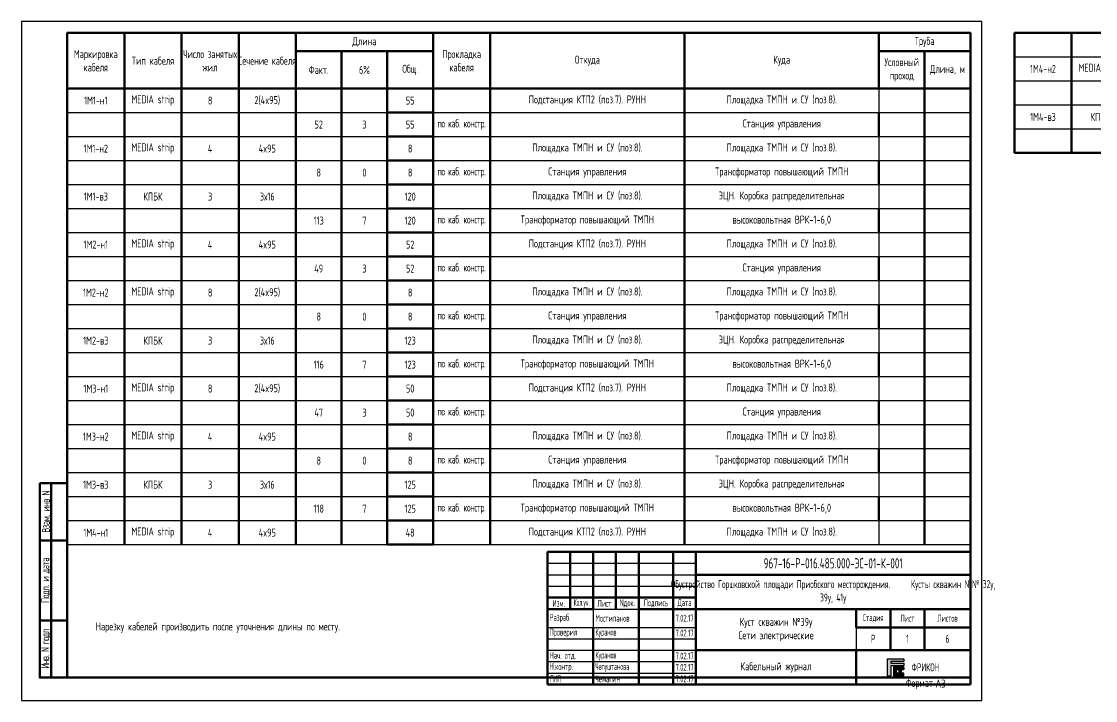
# Model space of a CAD drawing. Header units: millimetres. Extents: x 434 to 39884, y 282 to 36742.
# Drawn here: x 38570.5 to 39040.2, y 36437.1 to 36734.1 of the extents above; entities that cross this region are included whole.
import ezdxf
from ezdxf.enums import TextEntityAlignment as Align

# ---------------------------------------------------------------- set-up
doc = ezdxf.new("R2010")
doc.units = ezdxf.units.MM
doc.layers.get('0').update_dxf_attribs({"lineweight": 25})
doc.layers.add('ЭТ-Оформление', color=7, linetype='Continuous')
doc.layers.add('ЭТ-Формат и штамп', color=7, linetype='Continuous')
doc.styles.add('Фрикон', font='cs_gost2304.shx', dxfattribs={"width": 0.8})
doc.styles.add('Фрикон_штамп', font='cs_gost2304a.shx', dxfattribs={"width": 0.7, "height": 3})
doc.styles.add('Фрикон_штамп_сж', font='cs_gost2304.shx', dxfattribs={"width": 0.65, "height": 3})
doc.styles.add('Фрикон_штамп_сж2', font='cs_gost2304.shx', dxfattribs={"width": 0.6, "height": 3})

# ---------------------------------------------------------------- blocks, each defined once
blk = doc.blocks.new('*U8')
at = {"layer": 'ЭТ-Формат и штамп'}
blk.add_lwpolyline([(-415, -10), (5, -10), (5, 287), (-415, 287)], close=True, dxfattribs=at)
at = {"layer": 'ЭТ-Формат и штамп', "lineweight": 60}
for points in [[(-395, 0), (0, 0), (0, 282), (-395, 282)], [(-407, 85), (-407, 0), (-395, 0), (-395, 85)]]:
    blk.add_lwpolyline(points, close=True, dxfattribs=at)
for points in [[(-402, 0), (-402, 85)], [(-407, 60), (-395, 60)], [(-407, 25), (-395, 25)]]:
    blk.add_lwpolyline(points, dxfattribs=at)
at = {"layer": 'ЭТ-Формат и штамп', "char_height": 3.5, "attachment_point": 5, "rotation": 90, "style": 'Фрикон'}
for s, insert, width in [('{\\T0.9;Взам. инв N}', (-404.33, 72.5), 25), ('{\\T0.9;Подп. и дата}', (-404.33, 42.5), 35), ('{\\T0.85;Инв. N подл}', (-404.35, 12.5), 25)]:
    blk.add_mtext(s, dxfattribs=dict(at, insert=insert, width=width))
at = {"layer": 'ЭТ-Формат и штамп', "insert": (-16.33, -2.81), "char_height": 3.5, "width": 27.439, "attachment_point": 6, "style": 'Фрикон'}
blk.add_mtext('Формат', dxfattribs=at)
at = {"layer": 'ЭТ-Формат и штамп', "style": 'Фрикон', "flags": 8}
blk.add_attdef('FORMAT', text='', height=3.5, dxfattribs=at).set_placement((-15.27, -2.6), align=Align.MIDDLE_LEFT)
blk = doc.blocks.new('*T9')
at = {"layer": 'ЭТ-Оформление', "color": 0, "linetype": 'ByBlock', "lineweight": 50, "transparency": 16777216}
for p, q in [((0, 0), (395, 0)), ((0, 0), (0, -223.83)), ((25, 0), (25, -223.83)), ((50, 0), (50, -223.83)), ((75, 0), (75, -223.83)), ((100, 0), (100, -223.83)), ((160, 0), (160, -223.83)), ((185, 0), (185, -223.83)), ((270, 0), (270, -223.83)), ((355, 0), (355, -24.33)), ((395, 0), (395, -223.83)), ((414.25, 0), (414.25, -52.5)), ((439.25, 0), (439.25, -52.5)), ((464.25, 0), (464.25, -52.5)), ((489.25, 0), (489.25, -52.5)), ((514.25, 0), (514.25, -52.5)), ((534.25, 0), (534.25, -52.5)), ((554.25, 0), (574.25, 0)), ((554.25, 0), (554.25, -52.5)), ((574.25, 0), (574.25, -52.5)), ((599.25, 0), (599.25, -52.5)), ((684.25, 0), (684.25, -52.5)), ((769.25, 0), (769.25, -10.5)), ((789.25, 0), (789.25, -52.5)), ((809.25, 0), (809.25, -52.5)), ((100, -8), (160, -8)), ((120, -8), (120, -223.83)), ((140, -8), (140, -223.83)), ((355, -8), (395, -8)), ((375, -8), (375, -223.83)), ((554.25, -10.5), (574.25, -10.5)), ((554.25, -21), (574.25, -21)), ((769.25, -21), (769.25, -31.5)), ((0, -24.33), (395, -24.33)), ((554.25, -31.5), (574.25, -31.5)), ((140, -34.83), (160, -34.83)), ((355, -34.83), (355, -45.33)), ((554.25, -42), (574.25, -42)), ((769.25, -42), (769.25, -52.5)), ((140, -45.33), (160, -45.33)), ((140, -55.83), (160, -55.83)), ((355, -55.83), (355, -66.33)), ((414.25, -52.5), (554.25, -52.5)), ((554.25, -52.5), (574.25, -52.5)), ((574.25, -52.5), (809.25, -52.5)), ((140, -66.33), (160, -66.33)), ((140, -76.83), (160, -76.83)), ((355, -76.83), (355, -87.33)), ((140, -87.33), (160, -87.33)), ((140, -97.83), (160, -97.83)), ((355, -97.83), (355, -108.33)), ((140, -108.33), (160, -108.33)), ((140, -118.83), (160, -118.83)), ((355, -118.83), (355, -129.33)), ((140, -129.33), (160, -129.33)), ((140, -139.83), (160, -139.83)), ((355, -139.83), (355, -150.33)), ((140, -150.33), (160, -150.33)), ((140, -160.83), (160, -160.83)), ((355, -160.83), (355, -171.33)), ((140, -171.33), (160, -171.33)), ((140, -181.83), (160, -181.83)), ((355, -181.83), (355, -192.33)), ((140, -192.33), (160, -192.33)), ((140, -202.83), (160, -202.83)), ((355, -202.83), (355, -213.33)), ((140, -213.33), (160, -213.33)), ((140, -223.83), (160, -223.83))]:
    blk.add_line(p, q, dxfattribs=at)
at = {"layer": 'ЭТ-Оформление', "color": 0, "linetype": 'ByBlock', "lineweight": -2, "transparency": 16777216}
for p, q in [((414.25, 0), (554.25, 0)), ((574.25, 0), (809.25, 0)), ((414.25, -10.5), (554.25, -10.5)), ((574.25, -10.5), (809.25, -10.5)), ((769.25, -10.5), (769.25, -21)), ((414.25, -21), (554.25, -21)), ((574.25, -21), (809.25, -21)), ((355, -24.33), (355, -34.83)), ((414.25, -31.5), (554.25, -31.5)), ((574.25, -31.5), (809.25, -31.5)), ((769.25, -31.5), (769.25, -42)), ((0, -34.83), (140, -34.83)), ((160, -34.83), (395, -34.83)), ((414.25, -42), (554.25, -42)), ((574.25, -42), (809.25, -42)), ((0, -45.33), (140, -45.33)), ((160, -45.33), (395, -45.33)), ((355, -45.33), (355, -55.83)), ((0, -55.83), (140, -55.83)), ((160, -55.83), (395, -55.83)), ((0, -66.33), (140, -66.33)), ((160, -66.33), (395, -66.33)), ((355, -66.33), (355, -76.83)), ((0, -76.83), (140, -76.83)), ((160, -76.83), (395, -76.83)), ((0, -87.33), (140, -87.33)), ((160, -87.33), (395, -87.33)), ((355, -87.33), (355, -97.83)), ((0, -97.83), (140, -97.83)), ((160, -97.83), (395, -97.83)), ((0, -108.33), (140, -108.33)), ((160, -108.33), (395, -108.33)), ((355, -108.33), (355, -118.83)), ((0, -118.83), (140, -118.83)), ((160, -118.83), (395, -118.83)), ((0, -129.33), (140, -129.33)), ((160, -129.33), (395, -129.33)), ((355, -129.33), (355, -139.83)), ((0, -139.83), (140, -139.83)), ((160, -139.83), (395, -139.83)), ((0, -150.33), (140, -150.33)), ((160, -150.33), (395, -150.33)), ((355, -150.33), (355, -160.83)), ((0, -160.83), (140, -160.83)), ((160, -160.83), (395, -160.83)), ((0, -171.33), (140, -171.33)), ((160, -171.33), (395, -171.33)), ((355, -171.33), (355, -181.83)), ((0, -181.83), (140, -181.83)), ((160, -181.83), (395, -181.83)), ((0, -192.33), (140, -192.33)), ((160, -192.33), (395, -192.33)), ((355, -192.33), (355, -202.83)), ((0, -202.83), (140, -202.83)), ((160, -202.83), (395, -202.83)), ((0, -213.33), (140, -213.33)), ((160, -213.33), (395, -213.33)), ((355, -213.33), (355, -223.83)), ((0, -223.83), (140, -223.83)), ((160, -223.83), (395, -223.83))]:
    blk.add_line(p, q, dxfattribs=at)
at = {"layer": 'ЭТ-Оформление', "color": 0, "transparency": 16777216, "char_height": 3.5, "attachment_point": 5, "style": 'Фрикон'}
for s, insert, width in [('Длина', (130, -4), 58), ('Труба', (375, -4), 38), ('45', (524.25, -5.25), 18), ('3', (544.25, -5.25), 18), ('48', (564.25, -5.25), 16), ('{\\W0.7;\\T0.95;по каб. констр.}', (586.75, -5.25), 23), ('{\\Fcs_gost2304a|c204;\\W0.9;\\C7;Станция управления}', (726.75, -5.25), 83), ('Маркировка кабеля', (12.5, -12.17), 23), ('Число занятых  жил', (62.5, -12.17), 23), ('Прокладка кабеля', (172.5, -12.17), 23), ('Тип кабеля', (37.5, -12.17), 23), ('Сечение кабеля', (87.5, -12.17), 23), ('Общ.', (150, -16.17), 18), ('Откуда', (227.5, -12.17), 83), ('Куда', (312.5, -12.17), 83), ('Условный проход', (365, -16.17), 18), ('Длина, м', (385, -16.17), 18), ('1М4-н2', (426.75, -15.75), 23), ('MEDIA strip', (451.75, -15.75), 23), ('4', (476.75, -15.75), 23), ('4x95', (501.75, -15.75), 23), ('8', (564.25, -15.75), 16), ('{\\Fcs_gost2304a|c204;\\W0.9;\\C7;Площадка ТМПН и СУ (поз.8).}', (641.75, -15.75), 83), ('{\\Fcs_gost2304a|c204;\\W0.9;\\C7;Площадка ТМПН и СУ (поз.8).}', (726.75, -15.75), 83), ('Факт.', (110, -16.17), 18), ('6%', (130, -16.17), 18), ('1М1-н1', (12.5, -29.58), 23), ('MEDIA strip', (37.5, -29.58), 23), ('8', (62.5, -29.58), 23), ('2(4x95)', (87.5, -29.58), 23), ('55', (150, -29.58), 16), ('{\\Fcs_gost2304a|c204;\\W0.9;\\C7;Подстанция КТП2 (поз.7). \\C256;РУНН}', (227.5, -29.58), 83), ('{\\Fcs_gost2304a|c204;\\W0.9;\\C7;Площадка ТМПН и СУ (поз.8).}', (312.5, -29.58), 83), ('8', (524.25, -26.25), 18), ('0', (544.25, -26.25), 18), ('8', (564.25, -26.25), 16), ('{\\W0.7;\\T0.95;по каб. констр.}', (586.75, -26.25), 23), ('{\\Fcs_gost2304a|c204;\\W0.9;\\C7;Станция управления}', (641.75, -26.25), 83), ('{\\Fcs_gost2304a|c204;\\W0.9;\\C7;Трансформатор повышающий ТМПН}', (726.75, -26.25), 83), ('1М4-в3', (426.75, -36.75), 23), ('КПБК', (451.75, -36.75), 23), ('3', (476.75, -36.75), 23), ('3х16', (501.75, -36.75), 23), ('129', (564.25, -36.75), 16), ('{\\Fcs_gost2304a|c204;\\W0.9;\\C7;Площадка ТМПН и СУ (поз.8).}', (641.75, -36.75), 83), ('{\\Fcs_gost2304a|c204;\\W0.9;\\C7;ЭЦН. Коробка распределительная}', (726.75, -36.75), 83), ('52', (110, -40.08), 18), ('3', (130, -40.08), 18), ('55', (150, -40.08), 16), ('{\\W0.7;\\T0.95;по каб. констр.}', (172.5, -40.08), 23), ('{\\Fcs_gost2304a|c204;\\W0.9;\\C7;Станция управления}', (312.5, -40.08), 83), ('122', (524.25, -47.25), 18), ('7', (544.25, -47.25), 18), ('129', (564.25, -47.25), 16), ('{\\W0.7;\\T0.95;по каб. констр.}', (586.75, -47.25), 23), ('{\\Fcs_gost2304a|c204;\\W0.9;\\C7;Трансформатор повышающий ТМПН}', (641.75, -47.25), 83), ('{\\Fcs_gost2304a|c204;\\W0.9;\\C7;высоковольтная ВРК-1-6,0}', (726.75, -47.25), 83), ('1М1-н2', (12.5, -50.58), 23), ('MEDIA strip', (37.5, -50.58), 23), ('4', (62.5, -50.58), 23), ('4x95', (87.5, -50.58), 23), ('8', (150, -50.58), 16), ('{\\Fcs_gost2304a|c204;\\W0.9;\\C7;Площадка ТМПН и СУ (поз.8).}', (227.5, -50.58), 83), ('{\\Fcs_gost2304a|c204;\\W0.9;\\C7;Площадка ТМПН и СУ (поз.8).}', (312.5, -50.58), 83), ('8', (110, -61.08), 18), ('0', (130, -61.08), 18), ('8', (150, -61.08), 16), ('{\\W0.7;\\T0.95;по каб. констр.}', (172.5, -61.08), 23), ('{\\Fcs_gost2304a|c204;\\W0.9;\\C7;Станция управления}', (227.5, -61.08), 83), ('{\\Fcs_gost2304a|c204;\\W0.9;\\C7;Трансформатор повышающий ТМПН}', (312.5, -61.08), 83), ('1М1-в3', (12.5, -71.58), 23), ('КПБК', (37.5, -71.58), 23), ('3', (62.5, -71.58), 23), ('3х16', (87.5, -71.58), 23), ('120', (150, -71.58), 16), ('{\\Fcs_gost2304a|c204;\\W0.9;\\C7;Площадка ТМПН и СУ (поз.8).}', (227.5, -71.58), 83), ('{\\Fcs_gost2304a|c204;\\W0.9;\\C7;ЭЦН. Коробка распределительная}', (312.5, -71.58), 83), ('{\\W0.7;\\T0.95;по каб. констр.}', (172.5, -82.08), 23), ('{\\Fcs_gost2304a|c204;\\W0.9;\\C7;Трансформатор повышающий ТМПН}', (227.5, -82.08), 83), ('113', (110, -82.08), 18), ('7', (130, -82.08), 18), ('120', (150, -82.08), 16), ('{\\Fcs_gost2304a|c204;\\W0.9;\\C7;высоковольтная ВРК-1-6,0}', (312.5, -82.08), 83), ('1М2-н1', (12.5, -92.58), 23), ('MEDIA strip', (37.5, -92.58), 23), ('4', (62.5, -92.58), 23), ('4x95', (87.5, -92.58), 23), ('52', (150, -92.58), 16), ('{\\Fcs_gost2304a|c204;\\W0.9;\\C7;Подстанция КТП2 (поз.7). \\C256;РУНН}', (227.5, -92.58), 83), ('{\\Fcs_gost2304a|c204;\\W0.9;\\C7;Площадка ТМПН и СУ (поз.8).}', (312.5, -92.58), 83), ('49', (110, -103.08), 18), ('3', (130, -103.08), 18), ('52', (150, -103.08), 16), ('{\\W0.7;\\T0.95;по каб. констр.}', (172.5, -103.08), 23), ('{\\Fcs_gost2304a|c204;\\W0.9;\\C7;Станция управления}', (312.5, -103.08), 83), ('1М2-н2', (12.5, -113.58), 23), ('MEDIA strip', (37.5, -113.58), 23), ('8', (62.5, -113.58), 23), ('2(4x95)', (87.5, -113.58), 23), ('8', (150, -113.58), 16), ('{\\Fcs_gost2304a|c204;\\W0.9;\\C7;Площадка ТМПН и СУ (поз.8).}', (227.5, -113.58), 83), ('{\\Fcs_gost2304a|c204;\\W0.9;\\C7;Площадка ТМПН и СУ (поз.8).}', (312.5, -113.58), 83), ('{\\W0.7;\\T0.95;по каб. констр.}', (172.5, -124.08), 23), ('{\\Fcs_gost2304a|c204;\\W0.9;\\C7;Станция управления}', (227.5, -124.08), 83), ('{\\Fcs_gost2304a|c204;\\W0.9;\\C7;Трансформатор повышающий ТМПН}', (312.5, -124.08), 83), ('8', (110, -124.08), 18), ('0', (130, -124.08), 18), ('8', (150, -124.08), 16), ('1М2-в3', (12.5, -134.58), 23), ('КПБК', (37.5, -134.58), 23), ('3', (62.5, -134.58), 23), ('3х16', (87.5, -134.58), 23), ('123', (150, -134.58), 16), ('{\\Fcs_gost2304a|c204;\\W0.9;\\C7;Площадка ТМПН и СУ (поз.8).}', (227.5, -134.58), 83), ('{\\Fcs_gost2304a|c204;\\W0.9;\\C7;ЭЦН. Коробка распределительная}', (312.5, -134.58), 83), ('116', (110, -145.08), 18), ('7', (130, -145.08), 18), ('123', (150, -145.08), 16), ('{\\W0.7;\\T0.95;по каб. констр.}', (172.5, -145.08), 23), ('{\\Fcs_gost2304a|c204;\\W0.9;\\C7;Трансформатор повышающий ТМПН}', (227.5, -145.08), 83), ('{\\Fcs_gost2304a|c204;\\W0.9;\\C7;высоковольтная ВРК-1-6,0}', (312.5, -145.08), 83), ('1М3-н1', (12.5, -155.58), 23), ('MEDIA strip', (37.5, -155.58), 23), ('8', (62.5, -155.58), 23), ('2(4x95)', (87.5, -155.58), 23), ('50', (150, -155.58), 16), ('{\\Fcs_gost2304a|c204;\\W0.9;\\C7;Подстанция КТП2 (поз.7). \\C256;РУНН}', (227.5, -155.58), 83), ('{\\Fcs_gost2304a|c204;\\W0.9;\\C7;Площадка ТМПН и СУ (поз.8).}', (312.5, -155.58), 83), ('47', (110, -166.08), 18), ('3', (130, -166.08), 18), ('50', (150, -166.08), 16), ('{\\W0.7;\\T0.95;по каб. констр.}', (172.5, -166.08), 23), ('{\\Fcs_gost2304a|c204;\\W0.9;\\C7;Станция управления}', (312.5, -166.08), 83), ('1М3-н2', (12.5, -176.58), 23), ('MEDIA strip', (37.5, -176.58), 23), ('4', (62.5, -176.58), 23), ('4x95', (87.5, -176.58), 23), ('8', (150, -176.58), 16), ('{\\Fcs_gost2304a|c204;\\W0.9;\\C7;Площадка ТМПН и СУ (поз.8).}', (227.5, -176.58), 83), ('{\\Fcs_gost2304a|c204;\\W0.9;\\C7;Площадка ТМПН и СУ (поз.8).}', (312.5, -176.58), 83), ('8', (110, -187.08), 18), ('0', (130, -187.08), 18), ('8', (150, -187.08), 16), ('{\\W0.7;\\T0.95;по каб. констр.}', (172.5, -187.08), 23), ('{\\Fcs_gost2304a|c204;\\W0.9;\\C7;Станция управления}', (227.5, -187.08), 83), ('{\\Fcs_gost2304a|c204;\\W0.9;\\C7;Трансформатор повышающий ТМПН}', (312.5, -187.08), 83), ('1М3-в3', (12.5, -197.58), 23), ('КПБК', (37.5, -197.58), 23), ('3', (62.5, -197.58), 23), ('3х16', (87.5, -197.58), 23), ('125', (150, -197.58), 16), ('{\\Fcs_gost2304a|c204;\\W0.9;\\C7;Площадка ТМПН и СУ (поз.8).}', (227.5, -197.58), 83), ('{\\Fcs_gost2304a|c204;\\W0.9;\\C7;ЭЦН. Коробка распределительная}', (312.5, -197.58), 83), ('118', (110, -208.08), 18), ('7', (130, -208.08), 18), ('125', (150, -208.08), 16), ('{\\W0.7;\\T0.95;по каб. констр.}', (172.5, -208.08), 23), ('{\\Fcs_gost2304a|c204;\\W0.9;\\C7;Трансформатор повышающий ТМПН}', (227.5, -208.08), 83), ('{\\Fcs_gost2304a|c204;\\W0.9;\\C7;высоковольтная ВРК-1-6,0}', (312.5, -208.08), 83), ('{\\Fcs_gost2304a|c204;\\W0.9;\\C7;Подстанция КТП2 (поз.7). \\C256;РУНН}', (227.5, -218.58), 83), ('{\\Fcs_gost2304a|c204;\\W0.9;\\C7;Площадка ТМПН и СУ (поз.8).}', (312.5, -218.58), 83), ('1М4-н1', (12.5, -218.58), 23), ('MEDIA strip', (37.5, -218.58), 23), ('4', (62.5, -218.58), 23), ('4x95', (87.5, -218.58), 23), ('48', (150, -218.58), 16)]:
    blk.add_mtext(s, dxfattribs=dict(at, insert=insert, width=width))
blk = doc.blocks.new('Логотип')
at = {"ltscale": 100}
for points in [[(0, 7.38), (0, 0), (1.63, 0), (1.63, 4.37), (7.38, 4.37), (7.38, 5.54), (1.63, 5.54), (1.63, 6.2), (7.38, 6.2), (7.38, 7.38)], [(4.16, 2.78), (7.38, 2.78), (7.38, 3.9), (2.77, 3.9), (2.77, 0.24), (2.77, 0), (7.38, 0), (7.38, 1.13), (4.16, 1.13)], [(5.36, 2.27), (6.22, 2.27), (6.22, 1.62), (5.36, 1.62)]]:
    blk.add_hatch(color=154, dxfattribs=at).paths.add_polyline_path(points)
for p, q in [((0, 7.38), (7.38, 7.38)), ((0, 7.38), (0, 0)), ((7.38, 6.2), (1.63, 6.2)), ((1.63, 6.2), (1.63, 5.54)), ((1.63, 5.54), (7.38, 5.54)), ((7.38, 7.38), (7.38, 6.2)), ((7.38, 5.54), (7.38, 4.37)), ((0, 0), (1.63, 0)), ((7.38, 4.37), (1.63, 4.37)), ((1.63, 4.37), (1.63, 0)), ((2.77, 3.9), (2.77, 0.24)), ((7.38, 3.9), (2.77, 3.9)), ((2.77, 0.24), (2.77, 0)), ((2.77, 0), (7.38, 0)), ((4.16, 1.13), (4.16, 2.78)), ((4.16, 2.78), (7.38, 2.78)), ((7.38, 1.13), (4.16, 1.13)), ((7.38, 2.78), (7.38, 3.9)), ((7.38, 3.69), (7.38, 2.78)), ((7.38, 0), (7.38, 1.13))]:
    blk.add_line(p, q, dxfattribs=at)
blk.add_lwpolyline([(5.36, 2.27), (6.22, 2.27), (6.22, 1.62), (5.36, 1.62)], close=True, dxfattribs=at)
blk = doc.blocks.new('A$C36A049A4')
blk.add_blockref('Логотип', (-33.59, 3.28))
at = {"style": 'Фрикон', "width": 0.7}
blk.add_text('ФРИКОН', height=3.5, dxfattribs=at).set_placement((-16.78, 6.97), align=Align.MIDDLE_CENTER)
blk = doc.blocks.new('*T10')
at = {"color": 0, "lineweight": 50, "transparency": 16777216}
for p, q in [((0, 0), (65, 0)), ((0, 0), (0, -58)), ((10, 0), (10, -25)), ((20, 0), (20, -25)), ((30, 0), (30, -25)), ((40, 0), (40, -58)), ((55, 0), (55, -58)), ((65, 0), (65, -25)), ((185, 0), (185, -58)), ((65, -10), (185, -10)), ((0, -20), (65, -20)), ((0, -25), (20, -25)), ((40, -25), (185, -25)), ((135, -25), (135, -33)), ((150, -25), (150, -43)), ((165, -25), (165, -43)), ((20, -33), (20, -58)), ((135, -33), (185, -33)), ((65, -43), (185, -43)), ((65, -43), (65, -58)), ((135, -43), (135, -58)), ((0, -58), (20, -58)), ((40, -58), (55, -58)), ((65, -58), (185, -58))]:
    blk.add_line(p, q, dxfattribs=at)
at = {"color": 0, "linetype": 'ByBlock', "lineweight": 50, "transparency": 16777216}
for p, q in [((65, 0), (185, 0)), ((65, -25), (65, -43)), ((20, -58), (40, -58)), ((55, -58), (65, -58))]:
    blk.add_line(p, q, dxfattribs=at)
at = {"color": 0, "lineweight": 25, "transparency": 16777216}
for p, q in [((0, -5), (65, -5)), ((0, -10), (65, -10)), ((0, -15), (65, -15)), ((0, -33), (20, -33)), ((40, -33), (55, -33)), ((0, -38), (20, -38)), ((40, -38), (55, -38)), ((0, -43), (20, -43)), ((40, -43), (55, -43)), ((0, -48), (20, -48)), ((40, -48), (55, -48)), ((0, -53), (20, -53)), ((40, -53), (55, -53))]:
    blk.add_line(p, q, dxfattribs=at)
at = {"color": 0, "linetype": 'ByBlock', "lineweight": 25, "transparency": 16777216}
for p, q in [((20, -25), (40, -25)), ((20, -25), (20, -33)), ((20, -33), (40, -33)), ((55, -33), (65, -33)), ((135, -33), (135, -43)), ((20, -38), (40, -38)), ((55, -38), (65, -38)), ((20, -43), (40, -43)), ((55, -43), (65, -43)), ((20, -48), (40, -48)), ((55, -48), (65, -48)), ((20, -53), (40, -53)), ((55, -53), (65, -53))]:
    blk.add_line(p, q, dxfattribs=at)
at = {"color": 0, "transparency": 16777216}
blk.add_blockref('A$C36A049A4', (182.14, -57.47), dxfattribs=at)
for s, insert, char_height, width, attachment_point, style in [('{\\Fcs_gost2304|c204;\\W0.8;967-16-Р-016.485.000-ЭС-01-К-001}', (125, -5), 4.5, 118, 5, 'Фрикон_штамп'), ('{\\Fcs_gost2304|c204;Обустройство Горшковской площади Приобского месторождения.      Кусты скважин №№ 32у, 39у, 41у}', (125, -17.5), 3.5, 118, 5, 'Фрикон_штамп'), ('Изм.', (5, -22.5), 3, 8, 5, 'Фрикон_штамп'), ('Кол.уч.', (15, -22.5), 3, 8, 5, 'Фрикон_штамп_сж2'), ('Лист', (25, -22.5), 3, 8, 5, 'Фрикон_штамп'), ('Nдок.', (35, -22.5), 3, 8, 5, 'Фрикон_штамп'), ('Подпись', (47.5, -22.5), 3, 13, 5, 'Фрикон_штамп'), ('Дата', (60, -22.5), 3, 8, 5, 'Фрикон_штамп'), ('Разраб.', (1, -29), 3, 18, 4, 'Фрикон_штамп'), ('{\\Fcs_gost2304|c204;Мостипанов}', (21, -29), 3, 18, 4, 'Фрикон_штамп'), ('7.02.17', (60, -29), 3, 8, 5, 'Фрикон_штамп'), ('Стадия', (142.5, -29), 3, 13, 5, 'Фрикон_штамп'), ('Лист', (157.5, -29), 3, 13, 5, 'Фрикон_штамп'), ('Листов', (175, -29), 3, 18, 5, 'Фрикон_штамп'), ('Куст скважин №39у\\PСети электрические', (100, -34), 3.5, 68, 5, 'Фрикон'), ('Проверил', (1, -35.5), 3, 18, 4, 'Фрикон_штамп'), ('Куранов', (21, -35.5), 3, 18, 4, 'Фрикон_штамп_сж'), ('7.02.17', (60, -35.5), 3, 8, 5, 'Фрикон_штамп'), ('Р', (142.5, -38), 3.5, 13, 5, 'Фрикон_штамп'), ('1', (157.5, -38), 3.5, 13, 5, 'Фрикон_штамп'), ('6', (175, -38), 3.5, 18, 5, 'Фрикон_штамп'), ('Нач. отд.', (1, -45.5), 3, 18, 4, 'Фрикон_штамп'), ('Куранов', (21, -45.5), 3, 18, 4, 'Фрикон_штамп_сж'), ('7.02.17', (60, -45.5), 3, 8, 5, 'Фрикон_штамп'), ('Н.контр.', (1, -50.5), 3, 18, 4, 'Фрикон_штамп'), ('Чепуштанова', (21, -50.5), 3, 18, 4, 'Фрикон_штамп_сж'), ('7.02.17', (60, -50.5), 3, 8, 5, 'Фрикон_штамп'), ('{\\W0.9;Кабельный журнал}', (100, -50.5), 3.5, 68, 5, 'Фрикон_штамп'), ('ГИП', (1, -55.5), 3, 18, 4, 'Фрикон_штамп'), ('{\\Fcs_gost2304|c204;Чемагин}', (21, -55.5), 3, 18, 4, 'Фрикон_штамп'), ('7.02.17', (60, -55.5), 3, 8, 5, 'Фрикон_штамп')]:
    blk.add_mtext(s, dxfattribs=dict(at, insert=insert, char_height=char_height, width=width, attachment_point=attachment_point, style=style))
blk = doc.blocks.new('*T74')
at = {"layer": 'ЭТ-Оформление', "color": 0, "linetype": 'ByBlock', "lineweight": 50, "transparency": 16777216}
for p, q in [((0, 0), (140, 0)), ((0, 0), (0, -52.5)), ((25, 0), (25, -52.5)), ((50, 0), (50, -52.5)), ((75, 0), (75, -52.5)), ((100, 0), (100, -52.5)), ((120, 0), (120, -52.5)), ((140, 0), (160, 0)), ((140, 0), (140, -52.5)), ((160, 0), (395, 0)), ((160, 0), (160, -52.5)), ((185, 0), (185, -52.5)), ((270, 0), (270, -52.5)), ((355, 0), (355, -10.5)), ((375, 0), (375, -52.5)), ((395, 0), (395, -52.5)), ((140, -10.5), (160, -10.5)), ((140, -21), (160, -21)), ((355, -21), (355, -31.5)), ((140, -31.5), (160, -31.5)), ((140, -42), (160, -42)), ((355, -42), (355, -52.5)), ((0, -52.5), (140, -52.5)), ((140, -52.5), (160, -52.5)), ((160, -52.5), (395, -52.5))]:
    blk.add_line(p, q, dxfattribs=at)
at = {"layer": 'ЭТ-Оформление', "color": 0, "linetype": 'ByBlock', "lineweight": -2, "transparency": 16777216}
for p, q in [((0, -10.5), (140, -10.5)), ((160, -10.5), (395, -10.5)), ((355, -10.5), (355, -21)), ((0, -21), (140, -21)), ((160, -21), (395, -21)), ((0, -31.5), (140, -31.5)), ((160, -31.5), (395, -31.5)), ((355, -31.5), (355, -42)), ((0, -42), (140, -42)), ((160, -42), (395, -42))]:
    blk.add_line(p, q, dxfattribs=at)
at = {"layer": 'ЭТ-Оформление', "color": 0, "transparency": 16777216, "char_height": 3.5, "attachment_point": 5, "style": 'Фрикон'}
for s, insert, width in [('45', (110, -5.25), 18), ('3', (130, -5.25), 18), ('48', (150, -5.25), 16), ('{\\W0.7;\\T0.95;по каб. констр.}', (172.5, -5.25), 23), ('{\\Fcs_gost2304a|c204;\\W0.9;\\C7;Станция управления}', (312.5, -5.25), 83), ('1М4-н2', (12.5, -15.75), 23), ('MEDIA strip', (37.5, -15.75), 23), ('4', (62.5, -15.75), 23), ('4x95', (87.5, -15.75), 23), ('8', (150, -15.75), 16), ('{\\Fcs_gost2304a|c204;\\W0.9;\\C7;Площадка ТМПН и СУ (поз.8).}', (227.5, -15.75), 83), ('{\\Fcs_gost2304a|c204;\\W0.9;\\C7;Площадка ТМПН и СУ (поз.8).}', (312.5, -15.75), 83), ('8', (110, -26.25), 18), ('0', (130, -26.25), 18), ('8', (150, -26.25), 16), ('{\\W0.7;\\T0.95;по каб. констр.}', (172.5, -26.25), 23), ('{\\Fcs_gost2304a|c204;\\W0.9;\\C7;Станция управления}', (227.5, -26.25), 83), ('{\\Fcs_gost2304a|c204;\\W0.9;\\C7;Трансформатор повышающий ТМПН}', (312.5, -26.25), 83), ('1М4-в3', (12.5, -36.75), 23), ('КПБК', (37.5, -36.75), 23), ('3', (62.5, -36.75), 23), ('3х16', (87.5, -36.75), 23), ('129', (150, -36.75), 16), ('{\\Fcs_gost2304a|c204;\\W0.9;\\C7;Площадка ТМПН и СУ (поз.8).}', (227.5, -36.75), 83), ('{\\Fcs_gost2304a|c204;\\W0.9;\\C7;ЭЦН. Коробка распределительная}', (312.5, -36.75), 83), ('122', (110, -47.25), 18), ('7', (130, -47.25), 18), ('129', (150, -47.25), 16), ('{\\W0.7;\\T0.95;по каб. констр.}', (172.5, -47.25), 23), ('{\\Fcs_gost2304a|c204;\\W0.9;\\C7;Трансформатор повышающий ТМПН}', (227.5, -47.25), 83), ('{\\Fcs_gost2304a|c204;\\W0.9;\\C7;высоковольтная ВРК-1-6,0}', (312.5, -47.25), 83)]:
    blk.add_mtext(s, dxfattribs=dict(at, insert=insert, width=width))

msp = doc.modelspace()

# ---------------------------------------------------------------- block references
for name, p in [('*T9', (38590.51, 36729.14)), ('*T74', (39004.76, 36729.14)), ('*T10', (38800.51, 36502.14))]:
    msp.add_blockref(name, p)
at = {"layer": 'ЭТ-Формат и штамп', "ltscale": 100}
ref = msp.add_blockref('*U8', (38985.51, 36447.14), dxfattribs=at)
ref.add_attrib('FORMAT', 'А3', dxfattribs={"height": 3.5, "style": 'Фрикон'}).set_placement((38970.24, 36444.54), align=Align.MIDDLE_LEFT)

# ---------------------------------------------------------------- texts
at = {"insert": (38602.99, 36471.28), "char_height": 3.5, "attachment_point": 1, "style": 'Фрикон'}
msp.add_mtext_dynamic_manual_height_columns('Нарезку кабелей производить после уточнения длины по месту.', width=116.865, gutter_width=25, heights=[0], dxfattribs=at)

doc.saveas('drawing.dxf')
